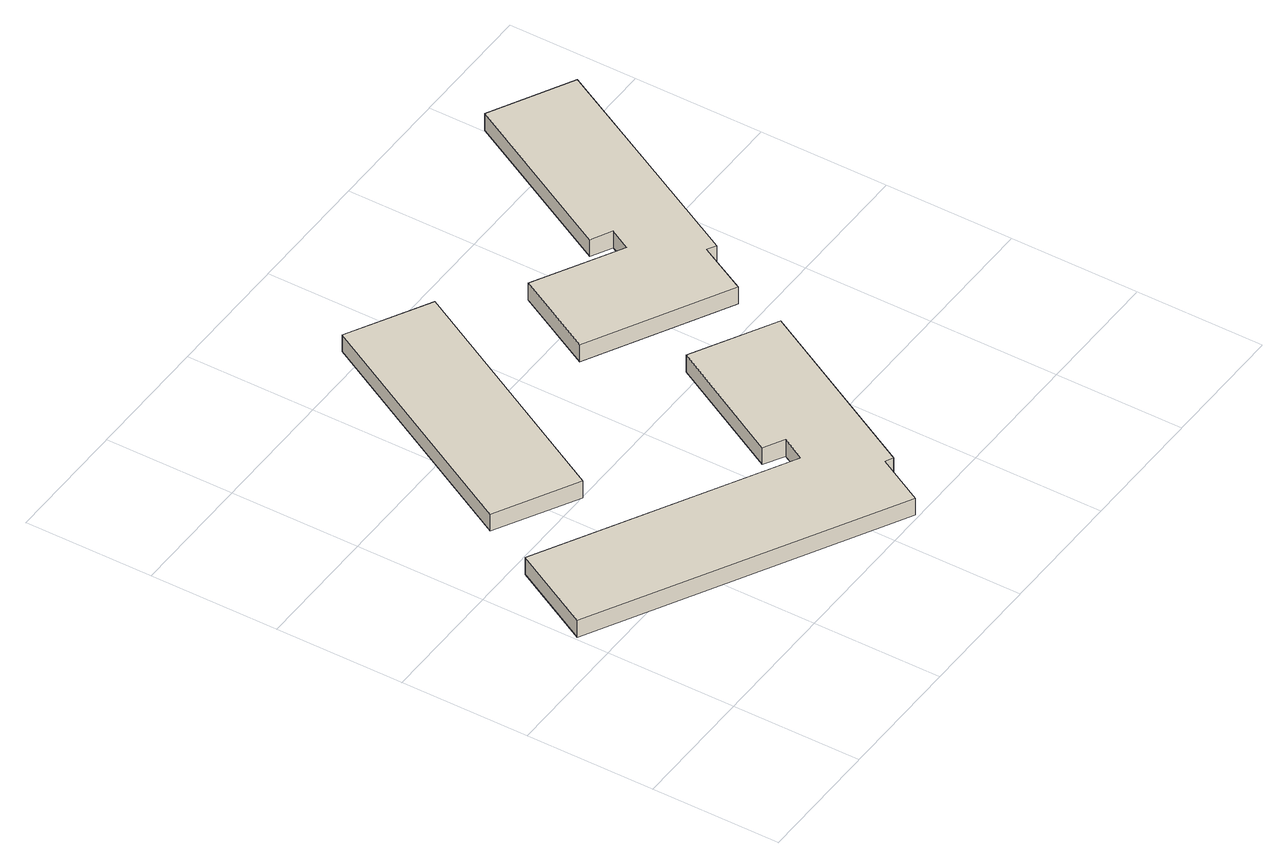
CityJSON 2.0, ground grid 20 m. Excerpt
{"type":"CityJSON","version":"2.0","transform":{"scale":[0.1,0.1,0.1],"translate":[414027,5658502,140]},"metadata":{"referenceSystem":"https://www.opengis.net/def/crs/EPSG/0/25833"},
"CityObjects":{
"building1":{"type":"Building","attributes":{"Dachtyp_tdc":"tdcPolyFlatRoof","Gemeindeschluessel":14612000,"Dachneigung":0,"QualitaetDacherkennung":90,"Geometrietyp2DReferenz":"3000","measuredHeight":2.95,"function":"31001_9998","roofType":"1000"},"geometry":[{"type":"Solid","lod":"1","boundaries":[[[[0,1,2,3,4,5,6,7,8,9]],[[10,11,12,13,14,15,16,17,18,19]],[[9,11,10,0]],[[8,12,11,9]],[[7,13,12,8]],[[6,14,13,7]],[[5,15,14,6]],[[4,16,15,5]],[[3,17,16,4]],[[2,18,17,3]],[[1,19,18,2]],[[0,10,19,1]]]]}]},
"building2":{"type":"Building","attributes":{"Dachtyp_tdc":"tdcPolyFlatRoof","Gemeindeschluessel":14612000,"Dachneigung":0,"QualitaetDacherkennung":91,"Geometrietyp2DReferenz":"3000","measuredHeight":2.94,"function":"31001_9998","roofType":"1000"},"geometry":[{"type":"Solid","lod":"1","boundaries":[[[[20,21,22,23]],[[24,25,26,27]],[[23,25,24,20]],[[22,26,25,23]],[[21,27,26,22]],[[20,24,27,21]]]]}]},
"building3":{"type":"Building","attributes":{"Dachtyp_tdc":"tdcPolyFlatRoof","Gemeindeschluessel":14612000,"Dachneigung":0,"QualitaetDacherkennung":91,"Geometrietyp2DReferenz":"3000","measuredHeight":2.96,"function":"31001_9998","roofType":"1000"},"geometry":[{"type":"Solid","lod":"1","boundaries":[[[[28,29,30,31,32,33,34,35,36,37]],[[38,39,40,41,42,43,44,45,46,47]],[[37,39,38,28]],[[36,40,39,37]],[[35,41,40,36]],[[34,42,41,35]],[[33,43,42,34]],[[32,44,43,33]],[[31,45,44,32]],[[30,46,45,31]],[[29,47,46,30]],[[28,38,47,29]]]]}]}
},
"vertices":[
[459,5,32],[500,80,32],[512,74,32],[664,352,32],[537,421,32],[434,233,32],[465,216,32],[445,179,32],[75,380,32],[5,252,32],[459,5,2],[5,252,2],[75,380,2],[445,179,2],[465,216,2],[434,233,2],[537,421,2],[664,352,2],[512,74,2],[500,80,2],
[446,763,32],[322,831,32],[123,467,32],[247,399,32],[446,763,2],[247,399,2],[123,467,2],[322,831,2],
[689,436,34],[730,513,34],[744,505,34],[926,845,34],[801,912,34],[662,655,34],[694,638,34],[676,605,34],[543,677,34],[475,551,34],[689,436,4],[475,551,4],[543,677,4],[676,605,4],[694,638,4],[662,655,4],[801,912,4],[926,845,4],[744,505,4],[730,513,4]
]}
